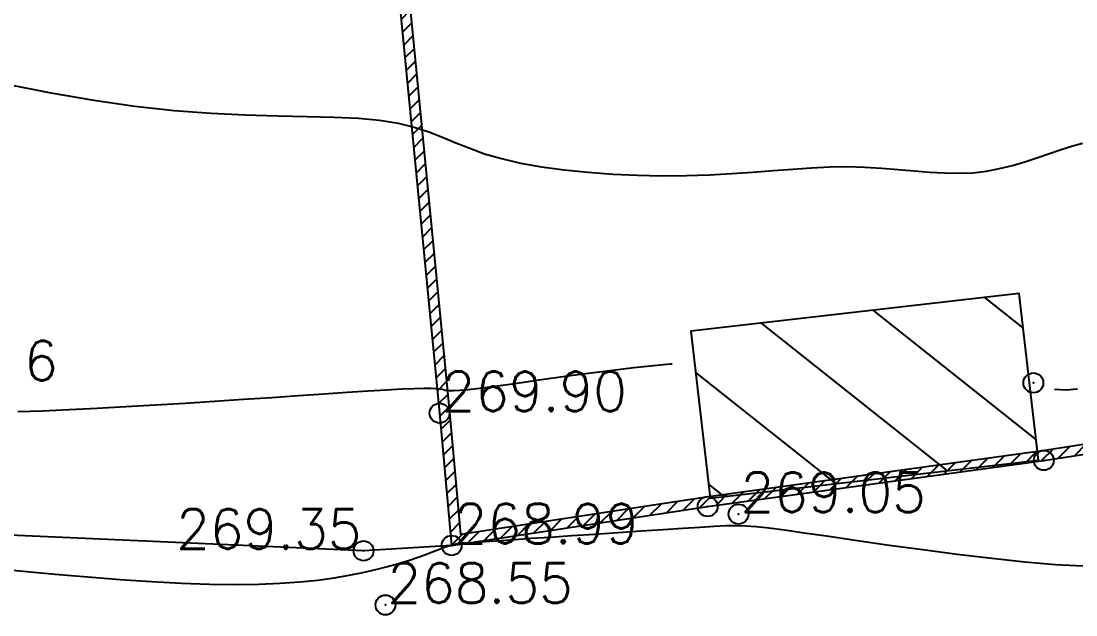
# Model space of a CAD drawing. Header units: millimetres. Extents: x 524954 to 526204, y 9523489 to 9524010.
# Drawn here: x 525464.19 to 525490.74, y 9523554.49 to 9523569.43 of the extents above; entities that cross this region are included whole.
import ezdxf
from ezdxf.enums import TextEntityAlignment as Align

# ---------------------------------------------------------------- set-up
doc = ezdxf.new("R2010")
doc.units = ezdxf.units.MM
doc.header["$PDMODE"] = 32
doc.header["$PDSIZE"] = 0.5
for name, color, linetype in [('Bati', 6, 'Continuous'), ('Bati_H', 1, 'Continuous'), ('Cloture', 7, 'Continuous'), ('CN_01_00', 3, 'Continuous'), ('CN_10_00', 1, 'Continuous'), ('Murs', 1, 'Continuous'), ('TopoAlt', 3, 'Continuous'), ('TOPOJIS', 7, 'Continuous')]:
    doc.layers.add(name, color=color, linetype=linetype)
doc.styles.add('Simplex 1.0', font='Simplex.shx', dxfattribs={"width": 0.99, "height": 1})
doc.linetypes.add('LIMITE1', pattern='A,6.35,-2.54,[133,ltypeshp.shx,S=2.54,R=0,X=-2.54,Y=0],-2.54,25.4', length=36.83)

# ---------------------------------------------------------------- blocks, each defined once
blk = doc.blocks.new('TCPOINT M')
at = {"color": 0}
blk.add_point((0, 0), dxfattribs=at)
at = {"layer": 'TopoAlt', "style": 'Simplex 1.0', "width": 0.99}
blk.add_attdef('ALT', (0.15, 0.15), '', height=1, dxfattribs=at)

msp = doc.modelspace()

# ---------------------------------------------------------------- hatches: boundary and pattern name
at = {"layer": 'Bati_H'}
h = msp.add_hatch(dxfattribs=at)
h.set_pattern_fill('_U', color=256, scale=2, angle=141.5646, style=0, pattern_type=0)
h.set_pattern_definition([(141.564603728, (0, 0), (-1.24326362606, -1.5666191484), [])])
h.paths.add_polyline_path([(525489.795, 9523558.381), (525489.571, 9523560.33), (525489.312, 9523562.58), (525481.047, 9523561.629), (525481.53, 9523557.43)])
at = {"layer": 'Murs'}
h = msp.add_hatch(dxfattribs=at)
h.set_pattern_fill('_U', color=256, scale=0.25, angle=45, style=0, pattern_type=0)
h.set_pattern_definition([(45, (0, 0), (-0.1767766952966, 0.1767766952966), [])])
h.paths.add_polyline_path([(525471.551, 9523592.114), (525474.723, 9523559.566), (525475.027, 9523556.237), (525481.47, 9523557.217), (525489.932, 9523558.379), (525511.435, 9523561.691), (525536.899, 9523564.763), (525535.769, 9523571.397), (525534.425, 9523578.651), (525532.858, 9523588.004), (525530.879, 9523597.346), (525530.121, 9523604.95), (525501.923, 9523601.162), (525501.956, 9523600.914), (525529.898, 9523604.668), (525530.632, 9523597.308), (525532.612, 9523587.957), (525534.179, 9523578.608), (525535.522, 9523571.353), (525536.608, 9523564.98), (525511.401, 9523561.939), (525489.896, 9523558.627), (525481.434, 9523557.464), (525475.252, 9523556.524), (525474.972, 9523559.59), (525471.8, 9523592.139)])

# ---------------------------------------------------------------- linework, layer by layer
at = {"layer": 'Bati', "flags": 128}
msp.add_lwpolyline([(525489.795, 9523558.381), (525489.571, 9523560.33), (525489.312, 9523562.58), (525481.047, 9523561.629), (525481.53, 9523557.43)], close=True, dxfattribs=at)
at = {"layer": 'Cloture', "flags": 128}
for points in [[(525471.551, 9523592.114), (525474.723, 9523559.566), (525475.027, 9523556.237), (525481.47, 9523557.217), (525489.932, 9523558.379), (525511.435, 9523561.691), (525536.899, 9523564.763), (525535.769, 9523571.397), (525534.425, 9523578.651), (525532.858, 9523588.004), (525530.879, 9523597.346), (525530.121, 9523604.95), (525501.923, 9523601.162), (525501.923, 9523601.162), (525501.923, 9523601.162), (525501.923, 9523601.162)], [(525471.8, 9523592.139), (525474.972, 9523559.59), (525475.252, 9523556.524), (525481.434, 9523557.464), (525489.896, 9523558.627), (525511.401, 9523561.939), (525536.608, 9523564.98), (525535.522, 9523571.353), (525534.179, 9523578.608), (525532.612, 9523587.957), (525530.632, 9523597.308), (525529.898, 9523604.668), (525501.956, 9523600.914)]]:
    msp.add_lwpolyline(points, dxfattribs=at)
at = {"layer": 'Cloture', "linetype": 'LIMITE1', "ltscale": 0.1, "flags": 128}
msp.add_lwpolyline([(525475.027, 9523556.237), (525472.809, 9523556.102), (525426.222, 9523558.165), (525426.222, 9523558.165)], dxfattribs=at)
at = {"layer": 'CN_01_00', "flags": 128}
for points, elevation in [([(525463.837, 9523567.849), (525464.941, 9523567.63), (525466.019, 9523567.441), (525467.056, 9523567.29), (525468.041, 9523567.183), (525468.97, 9523567.114), (525469.84, 9523567.072), (525470.649, 9523567.048), (525471.393, 9523567.033), (525472.071, 9523567.016), (525472.679, 9523566.988), (525473.214, 9523566.94), (525473.679, 9523566.863), (525474.086, 9523566.763), (525474.452, 9523566.644), (525474.795, 9523566.511), (525475.132, 9523566.372), (525475.481, 9523566.232), (525475.857, 9523566.096), (525476.279, 9523565.971), (525476.759, 9523565.861), (525477.291, 9523565.767), (525477.863, 9523565.69), (525478.464, 9523565.628), (525479.083, 9523565.583), (525479.709, 9523565.554), (525480.33, 9523565.541), (525480.936, 9523565.545), (525481.517, 9523565.563), (525482.074, 9523565.594), (525482.607, 9523565.631), (525483.12, 9523565.671), (525483.613, 9523565.709), (525484.089, 9523565.741), (525484.549, 9523565.763), (525484.996, 9523565.769), (525485.431, 9523565.757), (525485.854, 9523565.732), (525486.265, 9523565.699), (525486.665, 9523565.663), (525487.053, 9523565.632), (525487.429, 9523565.61), (525487.794, 9523565.603), (525488.147, 9523565.618), (525488.489, 9523565.658), (525488.82, 9523565.72), (525489.142, 9523565.799), (525489.454, 9523565.891), (525489.757, 9523565.99), (525490.054, 9523566.092), (525490.344, 9523566.191), (525490.628, 9523566.282), (525490.907, 9523566.363)], 271), ([(525463.446, 9523555.666), (525464.239, 9523555.59), (525465.051, 9523555.515), (525465.869, 9523555.445), (525466.68, 9523555.383), (525467.47, 9523555.33), (525468.226, 9523555.29), (525468.934, 9523555.265), (525469.583, 9523555.257), (525470.175, 9523555.265), (525470.714, 9523555.287), (525471.207, 9523555.322), (525471.656, 9523555.367), (525472.067, 9523555.423), (525472.444, 9523555.486), (525472.793, 9523555.556), (525473.117, 9523555.63), (525473.416, 9523555.707), (525473.69, 9523555.785), (525473.937, 9523555.861), (525474.158, 9523555.935), (525474.352, 9523556.004), (525474.518, 9523556.065), (525474.656, 9523556.118), (525474.766, 9523556.161), (525474.853, 9523556.195), (525474.922, 9523556.22), (525474.98, 9523556.24), (525475.033, 9523556.254), (525475.085, 9523556.265), (525475.144, 9523556.274), (525475.215, 9523556.282), (525475.305, 9523556.291), (525475.419, 9523556.301), (525475.565, 9523556.314), (525475.751, 9523556.328), (525475.984, 9523556.345), (525476.27, 9523556.365), (525476.616, 9523556.389), (525477.031, 9523556.418), (525477.516, 9523556.45), (525478.056, 9523556.486), (525478.629, 9523556.524), (525479.216, 9523556.563), (525479.795, 9523556.601), (525480.347, 9523556.637), (525480.849, 9523556.67), (525481.283, 9523556.698), (525481.635, 9523556.721), (525481.925, 9523556.736), (525482.18, 9523556.741), (525482.428, 9523556.734), (525482.696, 9523556.715), (525483.013, 9523556.68), (525483.405, 9523556.628), (525483.901, 9523556.557), (525484.518, 9523556.467), (525485.24, 9523556.362), (525486.037, 9523556.248), (525486.885, 9523556.132), (525487.755, 9523556.019), (525488.621, 9523555.916), (525489.455, 9523555.828), (525490.23, 9523555.762), (525490.927, 9523555.723)], 269)]:
    msp.add_lwpolyline(points, dxfattribs=dict(at, elevation=elevation))
at = {"layer": 'CN_10_00', "elevation": 270, "flags": 128}
for points in [[(525464.11, 9523559.607), (525464.731, 9523559.629), (525465.398, 9523559.658), (525466.1, 9523559.692), (525466.827, 9523559.732), (525467.569, 9523559.775), (525468.317, 9523559.821), (525469.061, 9523559.868), (525469.79, 9523559.916), (525470.497, 9523559.964), (525471.172, 9523560.01), (525471.807, 9523560.053), (525472.393, 9523560.093), (525472.922, 9523560.127), (525473.386, 9523560.155), (525473.775, 9523560.176), (525474.085, 9523560.189), (525474.323, 9523560.195), (525474.501, 9523560.195), (525474.629, 9523560.19), (525474.718, 9523560.182), (525474.78, 9523560.171), (525474.825, 9523560.16), (525474.865, 9523560.148), (525474.911, 9523560.139), (525474.978, 9523560.133), (525475.079, 9523560.134), (525475.23, 9523560.143), (525475.444, 9523560.164), (525475.738, 9523560.198), (525476.124, 9523560.248), (525476.618, 9523560.316), (525477.229, 9523560.404), (525477.943, 9523560.504), (525478.743, 9523560.61), (525479.61, 9523560.713), (525480.526, 9523560.805), (525480.574, 9523560.809)], [(525490.199, 9523560.17), (525490.338, 9523560.16), (525490.53, 9523560.157), (525490.674, 9523560.166), (525490.782, 9523560.182)]]:
    msp.add_lwpolyline(points, dxfattribs=at)

# ---------------------------------------------------------------- block references
at = {"layer": 'TOPOJIS'}
ref = msp.add_blockref('TCPOINT M', (525460.399, 9523560.334, 270.16), dxfattribs=at)
ref.add_attrib('ALT', '270.16', (525460.449, 9523560.384, 270.16), dxfattribs={"layer": 'TopoAlt', "height": 1, "style": 'Simplex 1.0', "width": 0.99})
ref = msp.add_blockref('TCPOINT M', (525474.723, 9523559.566, 269.9), dxfattribs=at)
ref.add_attrib('ALT', '269.90', (525474.773, 9523559.616, 269.9), dxfattribs={"layer": 'TopoAlt', "height": 1, "style": 'Simplex 1.0', "width": 0.99})
for p in [(525489.67, 9523560.329), (525489.932, 9523558.379), (525481.47, 9523557.217)]:
    msp.add_blockref('TCPOINT M', p, dxfattribs=at)
ref = msp.add_blockref('TCPOINT M', (525482.247, 9523557.026, 269.05), dxfattribs=at)
ref.add_attrib('ALT', '269.05', (525482.297, 9523557.076, 269.05), dxfattribs={"layer": 'TopoAlt', "height": 1, "style": 'Simplex 1.0', "width": 0.99})
ref = msp.add_blockref('TCPOINT M', (525475.027, 9523556.237, 268.99), dxfattribs=at)
ref.add_attrib('ALT', '268.99', (525475.077, 9523556.287, 268.99), dxfattribs={"layer": 'TopoAlt', "height": 1, "style": 'Simplex 1.0', "width": 0.99})
ref = msp.add_blockref('TCPOINT M', (525472.809, 9523556.102, 269.35), dxfattribs=at)
ref.add_attrib('ALT', '269.35', dxfattribs={"layer": 'TopoAlt', "height": 1, "style": 'Simplex 1.0', "width": 0.99}).set_placement((525472.759, 9523556.152, 269.35), align=Align.RIGHT)
ref = msp.add_blockref('TCPOINT M', (525473.36, 9523554.74, 268.55), dxfattribs=at)
ref.add_attrib('ALT', '268.55', (525473.41, 9523554.79, 268.55), dxfattribs={"layer": 'TopoAlt', "height": 1, "style": 'Simplex 1.0', "width": 0.99})

doc.saveas('drawing.dxf')
